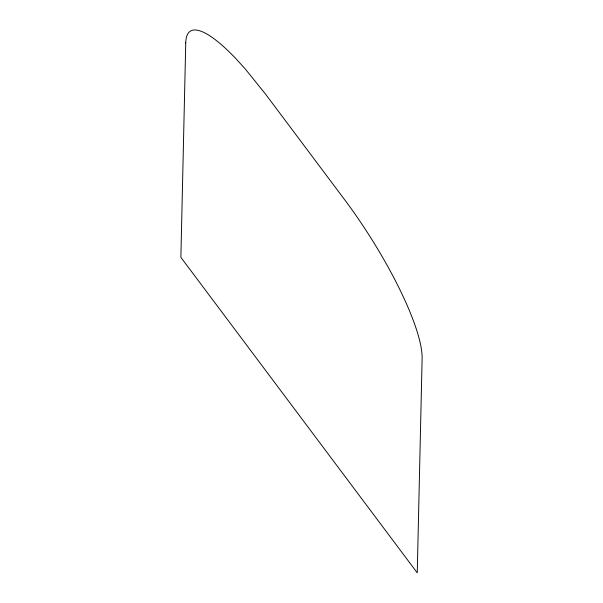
<?xml version="1.0" encoding="UTF-8"?>
<svg xmlns="http://www.w3.org/2000/svg" width="603" height="603" viewBox="0 0 603 603"><rect width="100%" height="100%" fill="white"/><g stroke="black" fill="none" stroke-linecap="round" stroke-linejoin="round"><path stroke-width="0.9" d="M185.747 42.873L180.877 257.345L417.253 572.85L422.123 358.37A138.404 31.446 57.6 0 0 344.547 199.585L265.757 94.415L245.323 69.028L235.509 58.25A138.404 31.446 57.6 0 0 185.747 42.873"/></g></svg>
